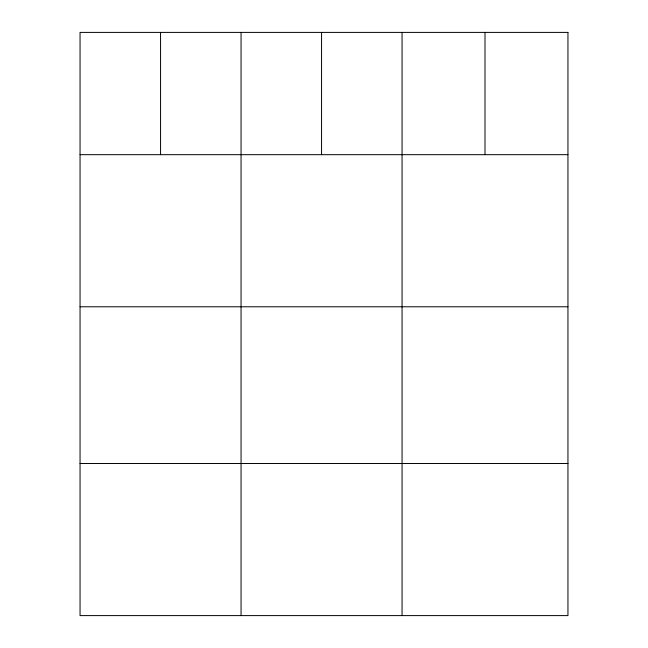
<?xml version="1.0" encoding="UTF-8"?>
<svg xmlns="http://www.w3.org/2000/svg" width="648" height="648" viewBox="0 0 648 648"><rect width="100%" height="100%" fill="white"/><g stroke="black" fill="none" stroke-linecap="round" stroke-linejoin="round"><path stroke-width="0.97" d="M80.052 154.678L567.948 154.678M80.052 306.779L567.948 306.779M80.052 463.498L567.948 463.498M485.004 32.4L485.004 154.678M402.06 32.4L402.06 615.6M321.562 32.4L321.562 154.678M241.056 32.4L241.056 615.6M160.558 32.4L160.558 154.678M567.948 32.4L80.052 32.4L80.052 615.6L567.948 615.6L567.948 32.4"/></g></svg>
